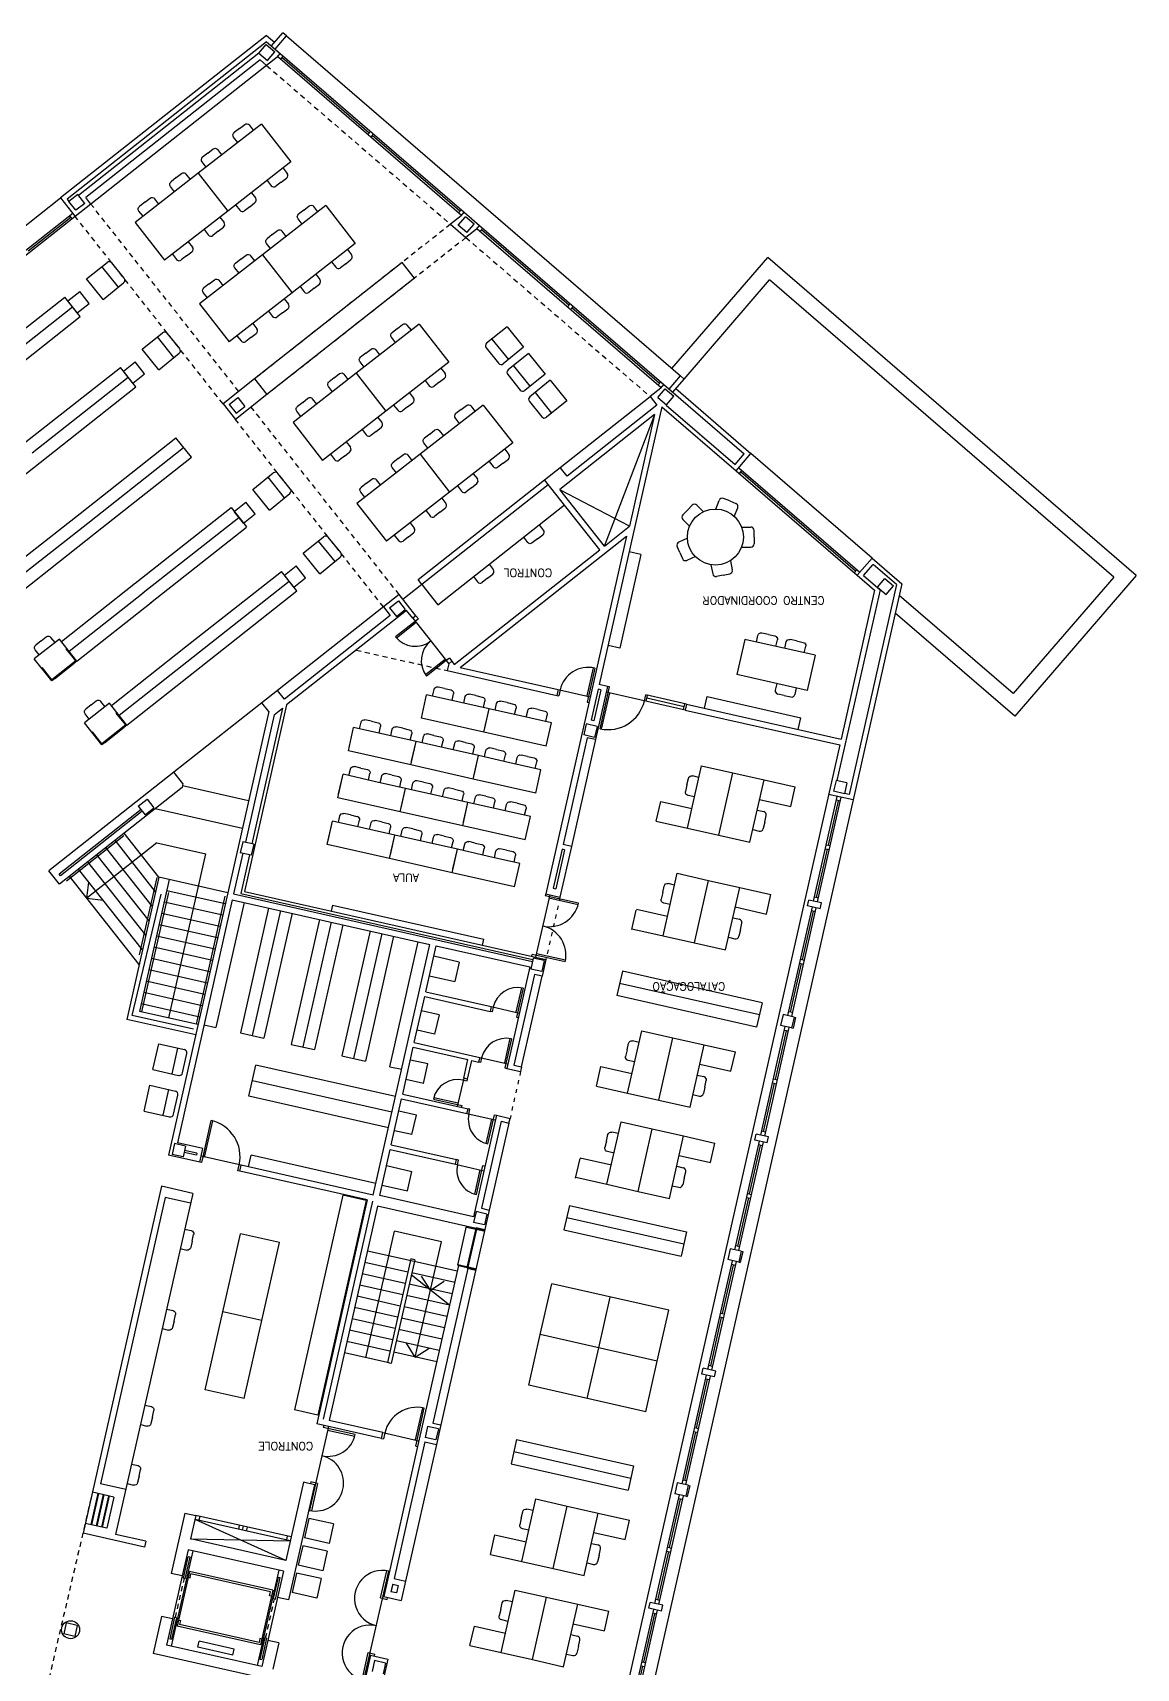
# Model space of a CAD drawing. Extents: x 60 to 232, y 77 to 220.
# Drawn here: x 111.74 to 139.32, y 98.45 to 139.33 of the extents above; entities that cross this region are included whole.
import ezdxf

# ---------------------------------------------------------------- set-up
doc = ezdxf.new("R2010")
doc.units = 0
doc.header["$MEASUREMENT"] = 0
doc.linetypes.add('PUNTOS2', pattern=[0.125, 0, -0.125])
doc.linetypes.add('RAYITAS2', pattern=[0.1875, 0.125, -0.0625])
doc.layers.get('0').update_dxf_attribs({"linetype": 'CONTINUOUS'})
for name, color, linetype in [('ALB', 7, 'CONTINUOUS'), ('ALBA', 7, 'CONTINUOUS'), ('CARP', 2, 'CONTINUOUS'), ('MOBI', 6, 'CONTINUOUS'), ('MUEBLES', 6, 'CONTINUOUS'), ('OPAC', 6, 'CONTINUOUS'), ('PILARES', 1, 'CONTINUOUS'), ('PROY', 2, 'CONTINUOUS'), ('PROY2', 2, 'RAYITAS2'), ('PUNTOS', 7, 'PUNTOS2'), ('USOS', 7, 'CONTINUOUS')]:
    doc.layers.add(name, color=color, linetype=linetype)
doc.styles.add('COT', font='ROMANS8.SHX', dxfattribs={"height": 0.2})
doc.styles.add('COTAS', font='romans8.shx', dxfattribs={"height": 0.1})

# ---------------------------------------------------------------- blocks, each defined once
blk = doc.blocks.new('SILLA')
at = {"layer": 'MUEBLES'}
for p, q in [((-0.5, 0), (-0.5, 0.167)), ((-0.25, 0.25), (-0.417, 0.25)), ((-0.25, 0.25), (-0.083, 0.25)), ((0, 0), (0, 0.167))]:
    blk.add_line(p, q, dxfattribs=at)
for centre, start, end in [((-0.417, 0.167), 90, 180), ((-0.083, 0.167), 0, 90)]:
    blk.add_arc(centre, 0.0833, start, end, dxfattribs=at)
blk = doc.blocks.new('TELE')
at = {"layer": 'MUEBLES'}
for p, q in [((0.377, 0.188), (0, 0.188)), ((0, 0.188), (0, -0.188)), ((0.377, 0.188), (0.377, -0.188)), ((0.377, -0.188), (0, -0.188))]:
    blk.add_line(p, q, dxfattribs=at)

msp = doc.modelspace()

# ---------------------------------------------------------------- linework, layer by layer
at = {"layer": 'ALB'}
msp.add_line((117.863, 122.896), (117.47, 122.586), dxfattribs=at)
at = {"layer": 'ALBA'}
for p, q in [((117.588, 139.267), (112.439, 135.204)), ((117.588, 139.108), (112.603, 135.174)), ((117.588, 139.267), (117.786, 139.096)), ((117.588, 139.108), (117.929, 138.814)), ((117.707, 139.005), (117.991, 139.335)), ((117.798, 138.927), (118.082, 139.256)), ((118.082, 139.256), (117.991, 139.335)), ((117.397, 138.824), (112.888, 135.265)), ((117.425, 138.654), (113.067, 135.215)), ((117.587, 138.515), (117.425, 138.654)), ((117.851, 138.723), (117.587, 138.515)), ((117.851, 138.723), (117.929, 138.814)), ((112.439, 135.204), (112.805, 134.741)), ((112.603, 135.174), (112.649, 135.115)), ((113.197, 135.051), (112.805, 134.741)), ((113.197, 135.051), (113.067, 135.215)), ((122.447, 134.755), (122.183, 134.547)), ((122.183, 134.547), (122.569, 134.214)), ((122.447, 134.755), (122.525, 134.846)), ((122.525, 134.846), (122.911, 134.513)), ((122.832, 134.422), (122.911, 134.513)), ((122.832, 134.422), (122.569, 134.214)), ((117.283, 130.68), (116.498, 130.061)), ((117.283, 130.68), (117.593, 130.288)), ((127.435, 130.449), (127.171, 130.241)), ((127.435, 130.449), (127.513, 130.54)), ((127.513, 130.54), (129.523, 128.806)), ((127.646, 130.425), (127.93, 130.755)), ((127.737, 130.347), (128.021, 130.676)), ((127.815, 130.438), (129.692, 128.818)), ((128.021, 130.676), (127.93, 130.755)), ((116.498, 130.061), (116.807, 129.668)), ((117.593, 130.288), (116.807, 129.668)), ((127.342, 130.025), (125.095, 128.253)), ((127.171, 130.241), (127.342, 130.025)), ((127.572, 130.027), (129.294, 128.541)), ((127.284, 129.789), (124.914, 127.918)), ((127.467, 129.986), (125.899, 123.044)), ((127.284, 129.789), (126.654, 126.999)), ((127.467, 129.986), (129.319, 128.387)), ((129.294, 128.541), (129.523, 128.806)), ((129.319, 128.387), (129.692, 128.818)), ((124.533, 128.159), (124.925, 128.469)), ((125.095, 128.253), (124.925, 128.469)), ((125.911, 126.412), (124.533, 128.159)), ((126.029, 126.505), (124.914, 127.918)), ((122.425, 123.47), (126.583, 126.751)), ((126.583, 126.751), (124.563, 117.81)), ((126.029, 126.505), (126.654, 126.999)), ((122.278, 123.545), (125.911, 126.412)), ((132.347, 125.773), (132.72, 126.204)), ((132.503, 125.77), (132.742, 126.046)), ((132.72, 126.204), (133.463, 125.562)), ((133.33, 125.539), (132.742, 126.046)), ((133.33, 125.539), (132.145, 120.291)), ((133.463, 125.562), (132.243, 120.159)), ((132.347, 125.773), (132.782, 125.398)), ((132.503, 125.77), (132.918, 125.412)), ((120.9, 125.292), (120.507, 124.982)), ((121.318, 124.762), (120.9, 125.292)), ((132.918, 125.412), (131.841, 120.641)), ((132.782, 125.398), (131.942, 121.679)), ((120.678, 124.766), (118.033, 122.68)), ((121.084, 124.896), (118.087, 122.531)), ((120.507, 124.982), (120.678, 124.766)), ((121.239, 124.7), (121.084, 124.896)), ((121.318, 124.762), (121.239, 124.7)), ((122.138, 123.562), (122.099, 123.39)), ((122.138, 123.562), (122.216, 123.624)), ((122.216, 123.624), (122.278, 123.545)), ((122.425, 123.47), (124.871, 122.918)), ((122.099, 123.39), (124.838, 122.771)), ((118.033, 122.68), (117.863, 122.896)), ((124.871, 122.918), (124.838, 122.771)), ((125.873, 122.927), (125.698, 122.152)), ((125.936, 122.913), (125.761, 122.137)), ((126.109, 122.997), (125.808, 121.665)), ((125.936, 122.913), (125.873, 122.927)), ((126.109, 122.997), (125.899, 123.044)), ((117.641, 122.37), (115.136, 111.282)), ((118.087, 122.531), (117.034, 117.87)), ((117.775, 122.285), (117.056, 119.099)), ((117.987, 122.453), (117.221, 119.061)), ((117.641, 122.37), (117.47, 122.586)), ((117.775, 122.285), (117.987, 122.453)), ((128.084, 122.551), (128.051, 122.404)), ((128.051, 122.404), (131.909, 121.533)), ((128.084, 122.551), (131.942, 121.679)), ((125.761, 122.137), (125.698, 122.152)), ((125.599, 121.713), (124.996, 119.045)), ((125.808, 121.665), (125.599, 121.713)), ((131.909, 121.533), (131.626, 120.28)), ((115.272, 120.851), (112.145, 118.384)), ((115.497, 120.567), (115.272, 120.851)), ((115.475, 120.47), (112.409, 118.05)), ((115.497, 120.567), (115.475, 120.47)), ((132.243, 120.159), (131.63, 120.297)), ((132.145, 120.291), (132.029, 120.317)), ((114.45, 119.916), (112.403, 118.3)), ((114.481, 119.877), (112.433, 118.261)), ((114.019, 119.258), (112.583, 118.125)), ((125.206, 118.998), (124.919, 117.73)), ((125.206, 118.998), (124.996, 119.045)), ((116.994, 118.826), (116.764, 117.808)), ((117.16, 118.788), (116.941, 117.82)), ((124.97, 118.928), (124.749, 117.953)), ((125.033, 118.914), (124.813, 117.938)), ((125.033, 118.914), (124.97, 118.928)), ((112.409, 118.05), (112.145, 118.384)), ((112.433, 118.261), (112.403, 118.3)), ((114.842, 118.217), (114.405, 116.284)), ((114.23, 114.774), (114.951, 117.803)), ((115.133, 117.848), (114.459, 114.863)), ((116.547, 117.754), (115.824, 114.554)), ((116.764, 117.808), (124.233, 116.121)), ((116.941, 117.82), (124.244, 116.17)), ((117.034, 117.87), (124.567, 116.169)), ((124.563, 117.81), (124.919, 117.73)), ((124.749, 117.953), (124.813, 117.938)), ((116.731, 117.662), (115.36, 111.59)), ((116.731, 117.662), (121.669, 116.547)), ((131.108, 117.511), (131.141, 117.657)), ((131.42, 117.44), (131.108, 117.511)), ((131.453, 117.587), (131.141, 117.657)), ((131.42, 117.44), (131.453, 117.587)), ((120.253, 110.28), (121.669, 116.547)), ((121.565, 115.36), (121.825, 116.511)), ((121.825, 116.511), (124.166, 115.983)), ((124.567, 116.169), (124.473, 115.754)), ((124.166, 115.983), (123.593, 113.447)), ((124.278, 115.798), (123.765, 113.531)), ((124.473, 115.754), (124.278, 115.798)), ((121.565, 115.36), (123.199, 114.991)), ((121.278, 114.092), (121.538, 115.243)), ((121.538, 115.243), (123.172, 114.874)), ((123.199, 114.991), (123.172, 114.874)), ((115.759, 114.428), (114.23, 114.774)), ((130.807, 114.724), (130.745, 114.451)), ((130.768, 114.732), (130.807, 114.724)), ((121.278, 114.092), (122.912, 113.723)), ((130.706, 114.459), (130.745, 114.451)), ((120.988, 112.805), (121.252, 113.975)), ((121.252, 113.975), (122.618, 113.667)), ((122.513, 113.204), (122.618, 113.667)), ((122.912, 113.723), (122.886, 113.606)), ((122.61, 113.182), (122.715, 113.645)), ((122.715, 113.645), (122.886, 113.606)), ((123.593, 113.447), (123.934, 113.37)), ((123.765, 113.531), (123.96, 113.487)), ((123.96, 113.487), (123.934, 113.37)), ((122.61, 113.182), (122.513, 113.204)), ((120.701, 111.537), (120.961, 112.688)), ((120.961, 112.688), (122.595, 112.319)), ((120.988, 112.805), (122.622, 112.436)), ((122.595, 112.319), (122.622, 112.436)), ((123.329, 112.276), (122.756, 109.74)), ((123.449, 112.126), (122.957, 109.951)), ((123.329, 112.276), (123.67, 112.199)), ((123.449, 112.126), (123.644, 112.082)), ((123.644, 112.082), (123.67, 112.199)), ((129.786, 111.658), (129.819, 111.804)), ((130.098, 111.588), (129.786, 111.658)), ((130.132, 111.734), (129.819, 111.804)), ((130.098, 111.588), (130.132, 111.734)), ((115.917, 111.105), (115.136, 111.282)), ((115.994, 111.447), (115.36, 111.59)), ((115.833, 111.278), (115.525, 111.348)), ((115.844, 111.327), (115.536, 111.396)), ((115.844, 111.327), (115.833, 111.278)), ((115.844, 111.327), (115.844, 111.327)), ((115.917, 111.105), (115.994, 111.447)), ((120.415, 110.269), (120.675, 111.42)), ((120.675, 111.42), (122.309, 111.051)), ((120.701, 111.537), (122.335, 111.168)), ((116.917, 110.88), (116.95, 111.026)), ((120.103, 110.16), (116.917, 110.88)), ((120.253, 110.28), (116.95, 111.026)), ((122.309, 111.051), (122.335, 111.168)), ((120.103, 110.16), (118.84, 104.565)), ((120.23, 110.131), (118.999, 104.683)), ((120.36, 110.004), (119.151, 104.648)), ((122.823, 109.448), (120.36, 110.004)), ((122.756, 109.74), (120.415, 110.269)), ((122.957, 109.951), (123.152, 109.907)), ((123.152, 109.907), (123.042, 109.419)), ((122.828, 109.468), (122.823, 109.448)), ((122.828, 109.468), (123.042, 109.419)), ((129.485, 108.871), (129.423, 108.598)), ((129.446, 108.88), (129.485, 108.871)), ((121.191, 108.689), (120.605, 106.094)), ((121.289, 108.667), (120.703, 106.072)), ((121.289, 108.667), (121.191, 108.689)), ((122.384, 108.522), (121.361, 103.995)), ((122.618, 108.449), (121.745, 104.581)), ((122.384, 108.522), (122.603, 108.473)), ((122.603, 108.473), (122.599, 108.453)), ((122.599, 108.453), (122.813, 108.405)), ((129.384, 108.607), (129.423, 108.598)), ((120.703, 106.072), (120.605, 106.094)), ((128.464, 105.806), (128.497, 105.952)), ((128.81, 105.881), (128.497, 105.952)), ((128.777, 105.735), (128.81, 105.881)), ((128.777, 105.735), (128.464, 105.806)), ((120.459, 104.199), (118.84, 104.565)), ((120.492, 104.345), (119.151, 104.648)), ((120.459, 104.199), (120.492, 104.345)), ((121.745, 104.581), (121.94, 104.537)), ((121.94, 104.537), (121.83, 104.049)), ((121.361, 103.995), (120.514, 100.245)), ((121.542, 104.114), (120.771, 100.7)), ((121.542, 104.114), (121.83, 104.049)), ((118.509, 103.102), (118.068, 101.151)), ((118.782, 103.04), (118.132, 100.162)), ((118.782, 103.04), (118.509, 103.102)), ((128.124, 103.027), (128.163, 103.018)), ((128.062, 102.754), (128.101, 102.745)), ((128.163, 103.018), (128.101, 102.745)), ((115.547, 102.333), (115.206, 100.823)), ((115.547, 102.333), (115.82, 102.272)), ((115.82, 102.272), (115.688, 101.688)), ((115.627, 101.415), (115.479, 100.762)), ((118.007, 100.878), (115.627, 101.415)), ((118.068, 101.151), (115.688, 101.688)), ((115.479, 100.762), (115.206, 100.823)), ((118.007, 100.878), (117.859, 100.224)), ((120.771, 100.7), (121.059, 100.635)), ((121.058, 100.635), (120.948, 100.147)), ((118.132, 100.162), (117.859, 100.224)), ((120.514, 100.245), (120.948, 100.147)), ((120.738, 100.554), (120.696, 100.368)), ((120.837, 100.337), (120.696, 100.368)), ((120.738, 100.554), (120.879, 100.522)), ((120.879, 100.522), (120.837, 100.337)), ((114.964, 99.75), (114.754, 98.824)), ((115.237, 99.689), (114.964, 99.75)), ((127.143, 99.953), (127.176, 100.099)), ((127.455, 99.882), (127.143, 99.953)), ((127.488, 100.029), (127.176, 100.099)), ((127.455, 99.882), (127.488, 100.029)), ((115.237, 99.689), (115.089, 99.035)), ((117.469, 98.498), (115.089, 99.035)), ((117.617, 99.151), (117.469, 98.498)), ((117.89, 99.089), (117.617, 99.151)), ((117.89, 99.089), (117.742, 98.436)), ((117.978, 98.095), (114.754, 98.824)), ((120.184, 98.782), (119.991, 97.928)), ((120.184, 98.782), (120.618, 98.684)), ((120.618, 98.684), (120.508, 98.197))]:
    msp.add_line(p, q, dxfattribs=at)
msp.add_circle((112.688, 99.419), 0.225, dxfattribs=at)
at = {"layer": 'CARP'}
for p, q in [((117.864, 138.738), (122.46, 134.77)), ((117.929, 138.814), (122.525, 134.846)), ((117.939, 138.673), (118.005, 138.748)), ((120.154, 136.827), (117.972, 138.711)), ((120.121, 136.79), (120.186, 136.865)), ((120.197, 136.724), (120.262, 136.8)), ((122.417, 134.873), (120.229, 136.762)), ((122.45, 134.911), (122.384, 134.836)), ((111.632, 133.886), (112.692, 134.722)), ((112.661, 134.761), (112.723, 134.683)), ((122.911, 134.513), (127.513, 130.54)), ((122.845, 134.438), (127.448, 130.464)), ((122.987, 134.449), (122.922, 134.373)), ((125.142, 132.521), (122.954, 134.41)), ((125.109, 132.484), (125.174, 132.559)), ((125.185, 132.418), (125.25, 132.494)), ((127.405, 130.567), (125.217, 132.456)), ((127.372, 130.53), (127.438, 130.605)), ((129.319, 128.387), (132.348, 125.772)), ((129.385, 128.462), (132.413, 125.848)), ((129.46, 128.397), (129.395, 128.321)), ((132.305, 125.875), (129.428, 128.359)), ((132.272, 125.837), (132.338, 125.913)), ((121.239, 124.7), (122.138, 123.562)), ((121.318, 124.762), (121.38, 124.684)), ((121.301, 124.622), (120.811, 124.235)), ((121.326, 124.59), (120.835, 124.203)), ((121.38, 124.684), (121.301, 124.622)), ((122.051, 123.672), (121.56, 123.285)), ((122.076, 123.64), (121.585, 123.253)), ((122.154, 123.702), (122.076, 123.64)), ((122.154, 123.702), (122.216, 123.624)), ((125.748, 123.462), (125.588, 122.756)), ((125.787, 123.454), (125.594, 122.601)), ((124.838, 122.771), (124.887, 122.76)), ((124.871, 122.918), (125.676, 122.736)), ((124.92, 122.907), (124.887, 122.76)), ((125.921, 121.937), (126.158, 122.986)), ((125.96, 121.929), (126.164, 122.831)), ((128.051, 122.404), (126.076, 122.851)), ((126.158, 122.986), (126.109, 122.997)), ((127.027, 122.636), (127.06, 122.782)), ((128.084, 122.551), (127.06, 122.782)), ((127.076, 122.625), (127.109, 122.771)), ((128.019, 122.489), (127.092, 122.698)), ((125.594, 122.601), (125.643, 122.59)), ((128.002, 122.415), (128.036, 122.562)), ((131.626, 120.28), (123.239, 83.148)), ((131.258, 117.631), (131.849, 120.248)), ((131.356, 117.609), (131.947, 120.226)), ((132.243, 120.159), (123.852, 83.009)), ((131.625, 119.027), (131.876, 120.139)), ((131.925, 120.128), (131.827, 120.15)), ((131.576, 119.038), (131.674, 119.016)), ((131.329, 117.717), (131.603, 118.929)), ((131.554, 118.94), (131.652, 118.918)), ((124.661, 117.788), (124.308, 116.227)), ((124.563, 117.81), (124.552, 117.761)), ((125.381, 117.574), (124.552, 117.761)), ((125.372, 117.535), (124.641, 117.7)), ((130.612, 114.768), (131.225, 117.484)), ((130.709, 114.746), (131.323, 117.462)), ((130.978, 116.164), (131.252, 117.376)), ((131.301, 117.365), (131.203, 117.387)), ((131.378, 117.706), (131.28, 117.728)), ((124.222, 116.298), (124.211, 116.249)), ((125.051, 116.111), (124.222, 116.298)), ((125.059, 116.15), (124.328, 116.315)), ((130.929, 116.175), (131.027, 116.153)), ((130.682, 114.854), (130.956, 116.066)), ((130.907, 116.077), (131.005, 116.055)), ((123.956, 115.461), (123.818, 114.851)), ((123.995, 115.452), (123.831, 114.726)), ((123.199, 114.991), (123.906, 114.832)), ((123.248, 114.98), (123.221, 114.863)), ((123.221, 114.863), (123.172, 114.874)), ((123.831, 114.726), (123.88, 114.715)), ((129.936, 111.778), (130.55, 114.495)), ((130.034, 111.756), (130.648, 114.473)), ((130.731, 114.843), (130.634, 114.865)), ((123.669, 114.193), (123.531, 113.584)), ((123.708, 114.184), (123.544, 113.458)), ((130.303, 113.174), (130.577, 114.386)), ((130.626, 114.375), (130.528, 114.397)), ((122.912, 113.723), (123.619, 113.564)), ((122.961, 113.712), (122.934, 113.595)), ((122.934, 113.595), (122.885, 113.606)), ((123.544, 113.458), (123.593, 113.447)), ((122.513, 113.204), (122.353, 112.496)), ((122.502, 113.155), (122.599, 113.133)), ((122.599, 113.133), (122.61, 113.182)), ((130.007, 111.865), (130.281, 113.077)), ((130.232, 113.088), (130.33, 113.065)), ((130.254, 113.185), (130.352, 113.163)), ((121.755, 112.683), (122.462, 112.523)), ((121.763, 112.722), (122.373, 112.584)), ((122.462, 112.523), (122.451, 112.474)), ((122.67, 112.425), (122.621, 112.436)), ((122.643, 112.308), (122.67, 112.425)), ((115.999, 111.241), (116.202, 112.143)), ((116.038, 111.232), (116.241, 112.134)), ((122.595, 112.319), (123.302, 112.159)), ((123.076, 111.569), (123.214, 112.179)), ((123.115, 111.56), (123.279, 112.287)), ((123.279, 112.287), (123.328, 112.276)), ((129.29, 108.915), (129.903, 111.632)), ((129.387, 108.893), (130.001, 111.61)), ((130.056, 111.854), (129.958, 111.876)), ((116.95, 111.026), (115.95, 111.252)), ((115.965, 111.094), (115.999, 111.241)), ((129.656, 110.311), (129.93, 111.523)), ((129.979, 111.512), (129.881, 111.534)), ((115.965, 111.094), (115.917, 111.105)), ((116.868, 110.891), (116.901, 111.037)), ((116.917, 110.88), (116.868, 110.891)), ((122.309, 111.051), (123.016, 110.891)), ((122.384, 111.157), (122.335, 111.168)), ((122.358, 111.04), (122.384, 111.157)), ((122.79, 110.301), (122.928, 110.911)), ((122.829, 110.292), (122.994, 111.019)), ((122.994, 111.019), (123.042, 111.008)), ((129.361, 109.002), (129.634, 110.214)), ((129.586, 110.225), (129.683, 110.203)), ((129.608, 110.322), (129.705, 110.3)), ((122.364, 108.527), (122.584, 109.502)), ((122.58, 109.483), (123.014, 109.385)), ((122.603, 108.473), (122.823, 109.448)), ((122.618, 108.449), (122.847, 109.463)), ((122.843, 109.444), (123.038, 109.4)), ((129.409, 108.991), (129.312, 109.013)), ((122.364, 108.527), (122.384, 108.522)), ((122.368, 108.546), (122.803, 108.448)), ((122.623, 108.468), (122.818, 108.424)), ((128.615, 105.925), (129.228, 108.642)), ((128.712, 105.903), (129.326, 108.62)), ((128.981, 107.321), (129.255, 108.533)), ((129.304, 108.522), (129.206, 108.544)), ((128.685, 106.012), (128.959, 107.224)), ((128.91, 107.235), (129.008, 107.213)), ((128.932, 107.332), (129.03, 107.31)), ((128.734, 106.001), (128.637, 106.023)), ((127.968, 103.063), (128.581, 105.779)), ((128.065, 103.041), (128.679, 105.757)), ((128.334, 104.459), (128.608, 105.671)), ((128.657, 105.66), (128.559, 105.682)), ((121.307, 104.161), (121.488, 104.966)), ((121.313, 104.006), (121.527, 104.957)), ((119.132, 104.499), (118.659, 102.402)), ((119.015, 104.525), (119.004, 104.476)), ((119.804, 104.296), (119.004, 104.476)), ((119.791, 104.247), (119.11, 104.401)), ((120.492, 104.345), (121.394, 104.142)), ((120.541, 104.334), (120.508, 104.188)), ((128.039, 103.149), (128.312, 104.361)), ((128.264, 104.372), (128.361, 104.35)), ((128.286, 104.47), (128.383, 104.448)), ((120.459, 104.199), (120.508, 104.188)), ((121.313, 104.006), (121.361, 103.995)), ((118.696, 103.111), (118.685, 103.062)), ((118.862, 103.073), (118.696, 103.111)), ((118.862, 103.073), (118.707, 102.391)), ((118.802, 103.036), (118.782, 103.04)), ((128.087, 103.138), (127.99, 103.16)), ((127.293, 100.073), (127.906, 102.789)), ((127.39, 100.051), (128.004, 102.767)), ((127.659, 101.469), (127.933, 102.681)), ((127.982, 102.67), (127.884, 102.692)), ((118.201, 101.736), (115.82, 102.272)), ((115.918, 102.249), (115.896, 102.154)), ((118.179, 101.639), (115.799, 102.176)), ((116.891, 101.929), (116.913, 102.026)), ((116.989, 101.907), (117.01, 102.004)), ((117.086, 101.885), (117.108, 101.982)), ((118.103, 101.758), (118.081, 101.661)), ((127.61, 101.48), (127.708, 101.458)), ((115.677, 101.229), (115.628, 101.24)), ((127.363, 100.159), (127.637, 101.371)), ((127.588, 101.382), (127.686, 101.36)), ((115.556, 100.693), (115.507, 100.704)), ((115.625, 100.729), (115.674, 100.718)), ((117.746, 100.403), (115.659, 100.875)), ((117.686, 100.366), (115.696, 100.815)), ((117.882, 100.732), (117.93, 100.721)), ((120.021, 98.153), (120.638, 100.884)), ((120.435, 100.212), (120.589, 100.893)), ((117.713, 100.257), (117.664, 100.268)), ((117.76, 100.195), (117.809, 100.184)), ((120.435, 100.212), (120.601, 100.175)), ((120.495, 100.25), (120.514, 100.245)), ((120.601, 100.175), (120.612, 100.223)), ((127.412, 100.148), (127.315, 100.17)), ((126.646, 97.21), (127.26, 99.927)), ((126.744, 97.188), (127.357, 99.905)), ((127.013, 98.606), (127.286, 99.818)), ((127.335, 99.807), (127.238, 99.829)), ((115.336, 99.718), (115.287, 99.729)), ((117.437, 99.038), (115.35, 99.509)), ((115.383, 99.656), (115.432, 99.645)), ((117.4, 99.098), (115.41, 99.547)), ((115.166, 99.192), (115.214, 99.181)), ((115.867, 98.982), (115.9, 99.129)), ((117.471, 99.184), (117.422, 99.195)), ((117.54, 99.22), (117.589, 99.209)), ((116.745, 98.784), (116.778, 98.931)), ((117.419, 98.683), (117.468, 98.672)), ((119.973, 98.165), (120.127, 98.846)), ((120.127, 98.846), (120.292, 98.809)), ((120.164, 98.787), (120.184, 98.782)), ((120.281, 98.76), (120.292, 98.809)), ((126.964, 98.617), (127.061, 98.595)), ((126.717, 97.296), (126.991, 98.508)), ((126.942, 98.519), (127.039, 98.497))]:
    msp.add_line(p, q, dxfattribs=at)
at = {"layer": 'CARP', "color": 4}
msp.add_line((115.486, 120.518), (117.138, 120.145), dxfattribs=at)
at = {"layer": 'CARP'}
for centre, radius, start, end in [((125.628, 122.747), 0.725, 77.2726, 167.2726), ((126.125, 122.84), 0.925, 257.2726, 347.2726), ((124.65, 117.739), 0.75, 257.2726, 347.2726), ((124.319, 116.276), 0.75, 347.2726, 77.2726), ((123.857, 114.843), 0.625, 77.2726, 167.2726), ((123.57, 113.575), 0.625, 77.2726, 167.2726), ((122.364, 112.545), 0.625, 77.2726, 167.2726), ((115.999, 111.241), 0.925, 347.2726, 77.2726), ((123.253, 112.17), 0.625, 167.2726, 257.2726), ((122.967, 110.902), 0.625, 167.2726, 257.2726), ((121.346, 104.153), 0.825, 77.2726, 167.2726), ((119.121, 104.45), 0.7, 257.2725, 347.2724), ((118.813, 103.084), 0.7, 257.2725, 77.2725), ((120.484, 100.201), 0.7, 77.2726, 257.2726), ((120.175, 98.835), 0.7, 77.2726, 257.2726)]:
    msp.add_arc(centre, radius, start, end, dxfattribs=at)
at = {"layer": 'MOBI'}
for p, q in [((124.925, 128.469), (127.171, 130.241)), ((120.507, 124.982), (117.863, 122.896)), ((117.024, 117.596), (116.319, 114.474)), ((120.671, 113.491), (121.376, 116.613)), ((122.4, 116.106), (121.766, 116.25)), ((122.4, 116.106), (122.289, 115.619)), ((121.655, 115.762), (122.289, 115.619)), ((121.897, 114.79), (121.458, 114.889)), ((116.026, 114.541), (116.319, 114.474)), ((121.897, 114.79), (121.787, 114.302)), ((121.787, 114.302), (121.348, 114.401)), ((121.619, 113.558), (121.18, 113.657)), ((117.143, 112.75), (117.319, 113.531)), ((120.809, 112.743), (117.319, 113.531)), ((120.671, 113.491), (120.964, 113.425)), ((121.509, 113.07), (121.619, 113.558)), ((120.721, 112.352), (117.231, 113.141)), ((121.509, 113.07), (121.07, 113.169)), ((120.633, 111.962), (117.143, 112.75)), ((121.33, 112.28), (120.891, 112.379)), ((121.22, 111.792), (121.33, 112.28)), ((121.22, 111.792), (120.781, 111.891)), ((117.132, 110.985), (117.198, 111.277)), ((120.319, 110.572), (117.198, 111.277)), ((120.584, 111.018), (121.218, 110.875)), ((121.108, 110.387), (121.218, 110.875)), ((120.474, 110.531), (121.108, 110.387))]:
    msp.add_line(p, q, dxfattribs=at)
at = {"layer": 'MUEBLES'}
for p, q in [((117.587, 138.515), (113.197, 135.051)), ((117.458, 137.051), (115.88, 135.822)), ((117.458, 137.051), (118.195, 136.104)), ((115.88, 135.822), (114.302, 134.593)), ((115.88, 135.822), (116.617, 134.875)), ((115.88, 135.822), (116.617, 134.875)), ((118.195, 136.104), (116.617, 134.875)), ((119.067, 135.012), (117.489, 133.783)), ((119.067, 135.012), (119.804, 134.066)), ((114.302, 134.593), (115.039, 133.646)), ((116.617, 134.875), (115.039, 133.646)), ((117.489, 133.783), (115.911, 132.554)), ((117.489, 133.783), (118.227, 132.837)), ((117.489, 133.783), (118.227, 132.837)), ((119.804, 134.066), (118.227, 132.837)), ((113.089, 133.18), (113.6, 133.593)), ((113.885, 132.974), (113.471, 133.488)), ((114.027, 133.196), (113.717, 133.58)), ((113.504, 132.666), (113.089, 133.18)), ((113.504, 132.666), (114.015, 133.079)), ((110.152, 130.838), (112.546, 132.728)), ((110.345, 130.594), (112.739, 132.483)), ((112.932, 132.239), (112.546, 132.728)), ((115.911, 132.554), (116.649, 131.608)), ((118.227, 132.837), (116.649, 131.608)), ((110.538, 130.349), (112.932, 132.239)), ((121.404, 132.05), (119.826, 130.821)), ((121.404, 132.05), (122.142, 131.103)), ((114.477, 131.421), (114.988, 131.834)), ((115.273, 131.216), (114.858, 131.729)), ((115.415, 131.438), (115.105, 131.822)), ((123.595, 131.986), (123.084, 131.574)), ((123.214, 131.678), (123.629, 131.165)), ((123.595, 131.986), (124.01, 131.473)), ((114.892, 130.908), (114.477, 131.421)), ((114.892, 130.908), (115.403, 131.321)), ((123.072, 131.457), (123.382, 131.073)), ((124.01, 131.473), (123.499, 131.06)), ((124.136, 131.318), (123.625, 130.905)), ((124.136, 131.318), (124.551, 130.804)), ((111.539, 129.08), (113.934, 130.969)), ((114.32, 130.48), (113.934, 130.969)), ((119.826, 130.821), (118.248, 129.592)), ((119.826, 130.821), (120.564, 129.874)), ((122.142, 131.103), (120.564, 129.874)), ((123.755, 131.01), (124.169, 130.496)), ((111.732, 128.835), (114.127, 130.725)), ((111.925, 128.591), (114.32, 130.48)), ((123.613, 130.788), (123.923, 130.404)), ((124.551, 130.804), (124.04, 130.391)), ((124.676, 130.649), (124.165, 130.236)), ((124.676, 130.649), (125.091, 130.135)), ((123, 130.027), (121.422, 128.798)), ((123, 130.027), (123.737, 129.081)), ((124.153, 130.119), (124.463, 129.735)), ((124.295, 130.341), (124.71, 129.827)), ((125.091, 130.135), (124.58, 129.723)), ((124.925, 128.469), (127.171, 130.241)), ((120.564, 129.874), (118.986, 128.645)), ((112.927, 127.321), (115.321, 129.211)), ((115.707, 128.722), (115.321, 129.211)), ((118.248, 129.592), (118.986, 128.645)), ((113.12, 127.077), (115.514, 128.966)), ((121.422, 128.798), (119.844, 127.569)), ((121.422, 128.798), (122.159, 127.852)), ((121.422, 128.798), (122.159, 127.852)), ((123.737, 129.081), (122.159, 127.852)), ((110.071, 127.128), (111.925, 128.591)), ((113.313, 126.832), (115.707, 128.722)), ((117.242, 127.917), (117.753, 128.33)), ((118.038, 127.712), (117.623, 128.225)), ((118.18, 127.934), (117.87, 128.318)), ((117.657, 127.404), (117.242, 127.917)), ((117.657, 127.404), (118.168, 127.817)), ((119.844, 127.569), (120.582, 126.623)), ((122.159, 127.852), (120.582, 126.623)), ((128.81, 127.428), (128.896, 127.645)), ((129.159, 127.631), (129.004, 127.692)), ((129.159, 127.631), (129.314, 127.57)), ((111.073, 125.858), (112.927, 127.321)), ((114.304, 125.576), (116.699, 127.465)), ((114.497, 125.331), (116.892, 127.221)), ((117.093, 126.982), (116.707, 127.471)), ((121.866, 125.036), (125.028, 127.531)), ((128.105, 127.404), (127.989, 127.284)), ((128.159, 127.004), (127.991, 127.166)), ((128.105, 127.404), (128.221, 127.523)), ((128.507, 127.363), (128.339, 127.525)), ((129.275, 127.244), (129.361, 127.462)), ((111.266, 125.614), (113.12, 127.077)), ((111.459, 125.369), (113.313, 126.832)), ((114.69, 125.087), (117.085, 126.976)), ((118.501, 126.322), (119.011, 126.735)), ((129.456, 126.978), (129.69, 126.978)), ((129.773, 126.728), (129.773, 126.895)), ((118.916, 125.809), (118.501, 126.322)), ((119.297, 126.117), (118.882, 126.63)), ((119.439, 126.339), (119.129, 126.723)), ((126.941, 126.295), (126.648, 126.361)), ((127.911, 126.342), (127.845, 126.495)), ((128.103, 126.698), (127.888, 126.605)), ((127.911, 126.342), (127.978, 126.189)), ((129.456, 126.478), (129.69, 126.478)), ((129.773, 126.728), (129.773, 126.562)), ((118.916, 125.809), (119.426, 126.222)), ((126.941, 126.295), (126.412, 123.954)), ((128.302, 126.239), (128.087, 126.146)), ((128.688, 126.037), (128.735, 125.809)), ((129.178, 126.138), (129.225, 125.909)), ((112.459, 124.119), (114.313, 125.582)), ((115.563, 123.981), (117.957, 125.87)), ((115.756, 123.736), (118.15, 125.626)), ((118.343, 125.381), (117.957, 125.87)), ((121.464, 125.546), (121.866, 125.036)), ((128.997, 125.777), (128.834, 125.744)), ((128.997, 125.777), (129.16, 125.811)), ((112.652, 123.874), (114.506, 125.337)), ((115.949, 123.492), (118.343, 125.381)), ((112.845, 123.629), (114.699, 125.093)), ((120.507, 124.982), (117.863, 122.896)), ((113.709, 122.518), (115.563, 123.981)), ((126.412, 123.954), (126.12, 124.02)), ((129.536, 124.171), (129.338, 123.293)), ((131.292, 123.774), (129.536, 124.171)), ((112.286, 123.189), (112.775, 123.575)), ((113.902, 122.273), (115.756, 123.736)), ((114.095, 122.029), (115.949, 123.492)), ((131.292, 123.774), (131.094, 122.896)), ((131.094, 122.896), (129.338, 123.293)), ((121.455, 122.203), (121.587, 122.788)), ((122.367, 122.612), (121.587, 122.788)), ((128.532, 122.45), (128.599, 122.742)), ((128.599, 122.742), (130.94, 122.213)), ((123.148, 122.436), (122.367, 122.612)), ((123.015, 121.85), (123.148, 122.436)), ((123.037, 121.948), (123.148, 122.436)), ((123.037, 121.948), (123.148, 122.436)), ((123.928, 122.259), (123.148, 122.436)), ((124.708, 122.083), (123.928, 122.259)), ((113.536, 121.588), (114.025, 121.974)), ((119.63, 121.385), (119.762, 121.97)), ((120.542, 121.794), (119.762, 121.97)), ((123.015, 121.85), (121.455, 122.203)), ((124.576, 121.498), (123.015, 121.85)), ((124.576, 121.498), (124.708, 122.083)), ((130.874, 121.921), (130.94, 122.213)), ((121.323, 121.618), (120.542, 121.794)), ((121.19, 121.032), (121.323, 121.618)), ((121.212, 121.13), (121.323, 121.618)), ((122.103, 121.441), (121.323, 121.618)), ((122.883, 121.265), (122.103, 121.441)), ((125.808, 121.665), (125.206, 118.998)), ((121.19, 121.032), (119.63, 121.385)), ((122.751, 120.68), (121.19, 121.032)), ((122.751, 120.68), (122.883, 121.265)), ((122.773, 120.777), (122.883, 121.265)), ((122.773, 120.777), (122.883, 121.265)), ((123.664, 121.089), (122.883, 121.265)), ((124.444, 120.913), (123.664, 121.089)), ((128.105, 119.453), (128.457, 121.014)), ((128.457, 121.014), (129.238, 120.837)), ((119.365, 120.214), (119.497, 120.8)), ((119.387, 120.312), (119.497, 120.8)), ((120.278, 120.623), (119.497, 120.8)), ((121.058, 120.447), (120.278, 120.623)), ((124.312, 120.327), (122.751, 120.68)), ((124.312, 120.327), (124.444, 120.913)), ((128.885, 119.277), (129.238, 120.837)), ((129.238, 120.837), (130.018, 120.661)), ((129.666, 119.1), (130.018, 120.661)), ((130.018, 120.661), (130.798, 120.485)), ((120.926, 119.862), (119.365, 120.214)), ((120.926, 119.862), (121.058, 120.447)), ((120.948, 119.959), (121.058, 120.447)), ((121.839, 120.271), (121.058, 120.447)), ((122.619, 120.095), (121.839, 120.271)), ((130.688, 119.997), (130.798, 120.485)), ((122.487, 119.509), (120.926, 119.862)), ((122.487, 119.509), (122.619, 120.095)), ((122.509, 119.607), (122.619, 120.095)), ((122.509, 119.607), (122.619, 120.095)), ((123.399, 119.918), (122.619, 120.095)), ((124.18, 119.742), (123.399, 119.918)), ((127.325, 119.629), (127.435, 120.117)), ((127.435, 120.117), (128.215, 119.941)), ((129.908, 120.173), (130.688, 119.997)), ((119.101, 119.044), (119.233, 119.629)), ((119.123, 119.141), (119.233, 119.629)), ((120.013, 119.453), (119.233, 119.629)), ((120.794, 119.277), (120.013, 119.453)), ((124.047, 119.157), (122.487, 119.509)), ((124.047, 119.157), (124.18, 119.742)), ((127.325, 119.629), (128.105, 119.453)), ((128.105, 119.453), (128.885, 119.277)), ((120.662, 118.691), (119.101, 119.044)), ((120.662, 118.691), (120.794, 119.277)), ((120.684, 118.789), (120.794, 119.277)), ((121.574, 119.1), (120.794, 119.277)), ((122.354, 118.924), (121.574, 119.1)), ((128.885, 119.277), (129.666, 119.1)), ((122.222, 118.339), (120.662, 118.691)), ((122.222, 118.339), (122.354, 118.924)), ((122.244, 118.436), (122.354, 118.924)), ((122.244, 118.436), (122.354, 118.924)), ((123.135, 118.748), (122.354, 118.924)), ((123.915, 118.571), (123.135, 118.748)), ((123.783, 117.986), (123.915, 118.571)), ((123.783, 117.986), (122.222, 118.339)), ((127.497, 116.763), (127.85, 118.324)), ((127.85, 118.324), (128.63, 118.147)), ((128.278, 116.587), (128.63, 118.147)), ((128.63, 118.147), (129.411, 117.971)), ((129.058, 116.41), (129.411, 117.971)), ((129.411, 117.971), (130.191, 117.795)), ((130.081, 117.307), (130.191, 117.795)), ((117.639, 117.457), (116.934, 114.335)), ((117.932, 117.391), (117.227, 114.269)), ((119.233, 117.527), (119.2, 117.381)), ((119.233, 117.527), (123.012, 116.674)), ((126.713, 116.92), (126.823, 117.407)), ((126.827, 117.427), (127.608, 117.251)), ((129.3, 117.483), (130.081, 117.307)), ((118.224, 117.325), (117.519, 114.203)), ((118.907, 117.17), (118.202, 114.049)), ((119.2, 117.104), (118.495, 113.983)), ((119.493, 117.038), (118.788, 113.917)), ((126.717, 116.939), (127.497, 116.763)), ((120.175, 116.884), (119.47, 113.763)), ((120.468, 116.818), (119.763, 113.697)), ((120.761, 116.752), (120.056, 113.63)), ((122.979, 116.528), (123.012, 116.674)), ((127.497, 116.763), (128.278, 116.587)), ((128.278, 116.587), (129.058, 116.41)), ((123.96, 113.487), (124.473, 115.754)), ((126.479, 115.877), (126.341, 115.269)), ((129.971, 115.088), (126.479, 115.877)), ((129.902, 114.784), (126.41, 115.573)), ((129.833, 114.481), (126.341, 115.269)), ((129.971, 115.088), (129.833, 114.481)), ((114.747, 113.419), (114.892, 114.063)), ((114.892, 114.063), (115.533, 113.918)), ((116.934, 114.335), (117.227, 114.269)), ((117.227, 114.269), (117.519, 114.203)), ((126.608, 112.831), (126.961, 114.391)), ((126.961, 114.391), (127.741, 114.215)), ((127.388, 112.654), (127.741, 114.215)), ((127.741, 114.215), (128.521, 114.039)), ((115.225, 113.311), (115.37, 113.955)), ((115.487, 113.337), (115.596, 113.818)), ((118.202, 114.049), (118.788, 113.917)), ((119.47, 113.763), (120.056, 113.63)), ((128.169, 112.478), (128.521, 114.039)), ((128.521, 114.039), (129.302, 113.863)), ((129.191, 113.375), (129.302, 113.863)), ((114.747, 113.419), (115.387, 113.274)), ((125.828, 113.007), (125.938, 113.495)), ((125.938, 113.495), (126.718, 113.318)), ((128.411, 113.551), (129.191, 113.375)), ((114.524, 112.383), (114.669, 113.026)), ((114.669, 113.026), (115.31, 112.882)), ((115.002, 112.275), (115.147, 112.919)), ((125.828, 113.007), (126.608, 112.831)), ((126.608, 112.831), (127.388, 112.654)), ((115.264, 112.301), (115.373, 112.782)), ((127.388, 112.654), (128.169, 112.478)), ((114.524, 112.383), (115.164, 112.238)), ((123.644, 112.082), (123.152, 109.907)), ((126.093, 110.551), (126.446, 112.112)), ((126.446, 112.112), (127.226, 111.936)), ((126.874, 110.375), (127.226, 111.936)), ((127.226, 111.936), (128.006, 111.759)), ((127.654, 110.199), (128.006, 111.759)), ((128.006, 111.759), (128.787, 111.583)), ((125.308, 110.708), (125.419, 111.196)), ((125.423, 111.215), (126.203, 111.039)), ((127.896, 111.272), (128.677, 111.095)), ((128.677, 111.095), (128.787, 111.583)), ((125.313, 110.727), (126.093, 110.551)), ((126.093, 110.551), (126.874, 110.375)), ((119.494, 110.277), (118.282, 104.912)), ((120.079, 110.145), (118.868, 104.78)), ((120.079, 110.145), (119.494, 110.277)), ((125.156, 110.025), (125.018, 109.417)), ((125.156, 110.025), (128.082, 109.364)), ((126.874, 110.375), (127.654, 110.199)), ((125.087, 109.721), (128.013, 109.06)), ((116.493, 107.367), (116.934, 109.317)), ((117.909, 109.097), (116.934, 109.317)), ((123.042, 109.419), (121.94, 104.537)), ((125.018, 109.417), (127.945, 108.756)), ((128.082, 109.364), (127.945, 108.756)), ((117.469, 107.146), (117.909, 109.097)), ((124.425, 106.795), (124.711, 108.063)), ((127.638, 107.402), (124.711, 108.063)), ((125.888, 106.464), (126.174, 107.732)), ((116.053, 105.416), (116.493, 107.367)), ((117.469, 107.146), (116.493, 107.367)), ((117.469, 107.146), (116.493, 107.367)), ((117.028, 105.195), (117.469, 107.146)), ((127.351, 106.134), (127.638, 107.402)), ((124.138, 105.527), (124.425, 106.795)), ((127.351, 106.134), (124.425, 106.795)), ((127.351, 106.134), (124.425, 106.795)), ((125.602, 105.196), (125.888, 106.464)), ((127.065, 104.866), (127.351, 106.134)), ((127.065, 104.866), (124.138, 105.527)), ((117.028, 105.195), (116.053, 105.416)), ((118.868, 104.78), (118.282, 104.912)), ((121.83, 104.049), (121.059, 100.635)), ((123.833, 104.172), (123.695, 103.565)), ((123.764, 103.869), (126.69, 103.208)), ((123.833, 104.172), (126.759, 103.511)), ((123.695, 103.565), (126.622, 102.904)), ((126.759, 103.511), (126.622, 102.904)), ((123.964, 101.126), (124.317, 102.686)), ((124.317, 102.686), (125.097, 102.51)), ((124.745, 100.949), (125.097, 102.51)), ((125.097, 102.51), (125.877, 102.334)), ((125.525, 100.773), (125.877, 102.334)), ((125.877, 102.334), (126.658, 102.157)), ((118.644, 102.2), (118.534, 101.712)), ((119.258, 102.061), (118.644, 102.2)), ((119.258, 102.061), (119.148, 101.574)), ((125.767, 101.846), (126.548, 101.67)), ((126.548, 101.67), (126.658, 102.157)), ((118.49, 101.517), (118.379, 101.03)), ((119.104, 101.379), (118.49, 101.517)), ((119.148, 101.574), (118.534, 101.712)), ((123.184, 101.302), (123.294, 101.789)), ((123.294, 101.789), (124.074, 101.613)), ((118.994, 100.891), (118.379, 101.03)), ((119.104, 101.379), (118.994, 100.891)), ((123.184, 101.302), (123.964, 101.126)), ((123.964, 101.126), (124.745, 100.949)), ((118.335, 100.835), (118.225, 100.347)), ((118.95, 100.696), (118.335, 100.835)), ((118.95, 100.696), (118.84, 100.208)), ((124.745, 100.949), (125.525, 100.773)), ((118.84, 100.208), (118.225, 100.347)), ((123.449, 98.846), (123.802, 100.407)), ((123.802, 100.407), (124.582, 100.23)), ((124.23, 98.67), (124.582, 100.23)), ((124.582, 100.23), (125.363, 100.054)), ((125.01, 98.493), (125.363, 100.054)), ((125.363, 100.054), (126.143, 99.878)), ((126.033, 99.39), (126.143, 99.878)), ((122.669, 99.022), (122.779, 99.51)), ((122.779, 99.51), (123.56, 99.334)), ((125.252, 99.566), (126.033, 99.39)), ((122.669, 99.022), (123.449, 98.846)), ((123.449, 98.846), (124.23, 98.67)), ((124.23, 98.67), (125.01, 98.493)), ((124.23, 98.67), (125.01, 98.493))]:
    msp.add_line(p, q, dxfattribs=at)
at = {"layer": 'MUEBLES', "color": 5}
for p, q in [((120.972, 133.592), (117.283, 130.68)), ((121.282, 133.199), (120.972, 133.592)), ((121.282, 133.199), (117.593, 130.288))]:
    msp.add_line(p, q, dxfattribs=at)
at = {"layer": 'MUEBLES'}
msp.add_circle((128.802, 126.728), 0.7, dxfattribs=at)
for centre, start, end in [((113.653, 133.528), 38.9411, 128.9411), ((113.963, 133.144), 308.9411, 38.9411), ((115.04, 131.769), 38.9411, 128.9411), ((115.35, 131.386), 308.9411, 38.9411), ((123.137, 131.509), 128.9411, 218.9411), ((123.447, 131.125), 218.9411, 308.9411), ((123.677, 130.84), 128.9411, 218.9411), ((123.987, 130.456), 218.9411, 308.9411), ((124.218, 130.171), 128.9411, 218.9411), ((124.528, 129.787), 218.9411, 308.9411), ((117.805, 128.265), 38.9411, 128.9411), ((118.115, 127.882), 308.9411, 38.9411), ((128.281, 127.465), 45.9017, 135.9017), ((128.973, 127.615), 68.4487, 158.4487), ((129.283, 127.492), 338.4487, 68.4487), ((128.049, 127.226), 135.9017, 225.9017), ((119.064, 126.67), 38.9411, 128.9411), ((129.69, 126.895), 360, 90), ((119.374, 126.287), 308.9411, 38.9411), ((127.922, 126.528), 113.4302, 203.4302), ((129.69, 126.562), 270, 360), ((128.054, 126.222), 203.4302, 293.4302), ((128.817, 125.825), 191.5779, 281.5779), ((129.144, 125.892), 281.5779, 11.5779), ((115.514, 113.837), 347.2729, 77.2729), ((115.406, 113.356), 257.2729, 347.2729), ((115.291, 112.801), 347.2729, 77.2729), ((115.183, 112.319), 257.2729, 347.2729)]:
    msp.add_arc(centre, 0.0833, start, end, dxfattribs=at)
at = {"layer": 'OPAC'}
for p, q in [((112.411, 124.179), (111.783, 123.683)), ((112.845, 123.629), (112.411, 124.179)), ((112.597, 123.943), (112.581, 123.931)), ((112.817, 123.633), (112.581, 123.931)), ((112.217, 123.134), (111.783, 123.683)), ((111.985, 123.46), (111.969, 123.448)), ((112.22, 123.162), (111.985, 123.46)), ((112.845, 123.629), (112.217, 123.134)), ((112.817, 123.633), (112.22, 123.162)), ((113.661, 122.578), (113.033, 122.083)), ((114.095, 122.029), (113.661, 122.578)), ((113.847, 122.343), (113.831, 122.33)), ((114.067, 122.032), (113.831, 122.33)), ((113.467, 121.533), (113.033, 122.083)), ((113.235, 121.859), (113.219, 121.847)), ((113.47, 121.561), (113.235, 121.859)), ((114.095, 122.029), (113.467, 121.533)), ((114.067, 122.032), (113.47, 121.561))]:
    msp.add_line(p, q, dxfattribs=at)
at = {"layer": 'PILARES'}
for p, q in [((117.397, 138.824), (117.58, 139.036)), ((117.58, 139.036), (117.791, 138.853)), ((117.397, 138.824), (117.609, 138.641)), ((117.609, 138.641), (117.791, 138.853)), ((112.869, 135.289), (112.649, 135.115)), ((112.823, 134.895), (112.649, 135.115)), ((113.043, 135.069), (112.823, 134.895)), ((113.043, 135.069), (112.869, 135.289)), ((122.378, 134.524), (122.561, 134.736)), ((122.59, 134.341), (122.378, 134.524)), ((122.773, 134.553), (122.561, 134.736)), ((122.59, 134.341), (122.773, 134.553)), ((127.366, 130.218), (127.549, 130.43)), ((127.549, 130.43), (127.761, 130.247)), ((116.651, 130.041), (116.871, 130.215)), ((116.651, 130.041), (116.824, 129.822)), ((116.871, 130.215), (117.044, 129.995)), ((127.366, 130.218), (127.578, 130.035)), ((127.578, 130.035), (127.761, 130.247)), ((116.824, 129.822), (117.044, 129.995)), ((132.857, 125.478), (133.04, 125.69)), ((133.04, 125.69), (133.252, 125.507)), ((133.069, 125.295), (133.252, 125.507)), ((120.66, 124.963), (120.88, 125.137)), ((120.88, 125.137), (121.054, 124.917)), ((132.857, 125.478), (133.069, 125.295)), ((120.66, 124.963), (120.834, 124.743)), ((120.834, 124.743), (121.054, 124.917)), ((125.574, 122.057), (125.512, 121.784)), ((125.847, 121.995), (125.574, 122.057)), ((125.847, 121.995), (125.785, 121.722)), ((125.785, 121.722), (125.512, 121.784)), ((131.817, 120.647), (131.755, 120.374)), ((132.09, 120.585), (131.817, 120.647)), ((132.028, 120.312), (131.755, 120.374)), ((132.09, 120.585), (132.028, 120.312)), ((114.379, 120.006), (114.599, 120.18)), ((114.379, 120.006), (114.552, 119.787)), ((114.552, 119.787), (114.772, 119.96)), ((114.599, 120.18), (114.772, 119.96)), ((116.992, 119.113), (116.931, 118.84)), ((117.265, 119.051), (116.992, 119.113)), ((117.265, 119.051), (117.204, 118.778)), ((117.204, 118.778), (116.931, 118.84)), ((124.252, 116.204), (124.19, 115.931)), ((124.525, 116.142), (124.252, 116.204)), ((124.525, 116.142), (124.463, 115.869)), ((124.463, 115.869), (124.19, 115.931)), ((130.495, 114.794), (130.433, 114.521)), ((130.706, 114.459), (130.433, 114.521)), ((130.768, 114.732), (130.495, 114.794)), ((130.768, 114.732), (130.706, 114.459)), ((115.288, 111.569), (115.227, 111.296)), ((115.5, 111.234), (115.227, 111.296)), ((115.561, 111.508), (115.288, 111.569)), ((115.561, 111.508), (115.5, 111.234)), ((122.821, 109.869), (122.759, 109.596)), ((123.032, 109.534), (122.759, 109.596)), ((123.094, 109.807), (122.821, 109.869)), ((123.094, 109.807), (123.032, 109.534)), ((129.173, 108.942), (129.111, 108.668)), ((129.446, 108.88), (129.173, 108.942)), ((129.446, 108.88), (129.384, 108.607)), ((129.384, 108.607), (129.111, 108.668)), ((121.608, 104.499), (121.546, 104.226)), ((121.881, 104.437), (121.608, 104.499)), ((121.881, 104.437), (121.819, 104.164)), ((121.819, 104.164), (121.546, 104.226)), ((127.851, 103.089), (127.789, 102.816)), ((128.124, 103.027), (127.851, 103.089)), ((128.124, 103.027), (128.062, 102.754)), ((128.062, 102.754), (127.789, 102.816)), ((112.582, 99.586), (112.52, 99.313)), ((112.855, 99.524), (112.582, 99.586)), ((112.855, 99.524), (112.793, 99.251)), ((112.793, 99.251), (112.52, 99.313)), ((120.286, 98.646), (120.225, 98.373)), ((120.559, 98.585), (120.286, 98.646)), ((120.559, 98.585), (120.498, 98.312))]:
    msp.add_line(p, q, dxfattribs=at)
at = {"layer": 'PROY'}
for p, q in [((118.082, 139.256), (127.93, 130.755)), ((106.551, 130.558), (112.439, 135.204)), ((112.743, 134.819), (106.855, 130.173)), ((112.805, 134.741), (106.917, 130.095)), ((127.716, 130.94), (130.114, 133.718)), ((139.32, 125.771), (130.114, 133.718)), ((128.019, 130.679), (130.155, 133.154)), ((138.756, 125.73), (130.155, 133.154)), ((126.029, 126.505), (127.276, 129.75)), ((132.721, 126.203), (129.692, 128.818)), ((120.993, 125.174), (124.626, 128.041)), ((121.371, 125.664), (124.533, 128.159)), ((126.654, 126.999), (124.929, 127.899)), ((121.464, 125.546), (121.371, 125.664)), ((138.756, 125.73), (136.24, 122.815)), ((139.32, 125.771), (136.281, 122.251)), ((136.24, 122.815), (133.397, 125.269)), ((136.281, 122.251), (133.297, 124.827)), ((117.47, 122.586), (115.272, 120.851)), ((114.805, 119.941), (116.981, 119.45)), ((114.847, 119.083), (113.096, 117.701)), ((114.731, 117.501), (113.573, 118.969)), ((114.813, 117.865), (113.801, 119.149)), ((114.896, 118.229), (114.028, 119.328)), ((114.847, 119.083), (116.067, 118.807)), ((114.567, 116.774), (113.118, 118.61)), ((114.649, 117.137), (113.345, 118.789)), ((115.141, 114.709), (116.067, 118.807)), ((114.402, 116.046), (112.662, 118.251)), ((114.485, 116.41), (112.89, 118.43)), ((114.896, 118.229), (114.092, 114.673)), ((115.155, 118.171), (114.41, 114.874)), ((116.618, 117.84), (114.896, 118.229)), ((113.096, 117.701), (113.146, 118.106)), ((116.554, 117.558), (115.091, 117.888)), ((113.096, 117.701), (113.505, 117.651)), ((116.49, 117.275), (115.027, 117.605)), ((116.362, 116.709), (114.899, 117.039)), ((116.426, 116.992), (114.963, 117.322)), ((116.298, 116.426), (114.835, 116.757)), ((116.17, 115.86), (114.707, 116.191)), ((116.234, 116.143), (114.771, 116.474)), ((116.107, 115.577), (114.643, 115.908)), ((115.979, 115.012), (114.516, 115.342)), ((116.043, 115.295), (114.58, 115.625)), ((115.915, 114.729), (114.452, 115.059)), ((114.96, 110.501), (113.002, 101.832)), ((115.74, 110.325), (114.96, 110.501)), ((115.051, 110.224), (113.435, 103.067)), ((115.74, 110.325), (113.815, 101.802)), ((115.685, 110.081), (115.051, 110.224)), ((120.066, 106.216), (120.781, 109.381)), ((121.954, 109.116), (120.781, 109.381)), ((123.018, 109.404), (123.014, 109.385)), ((121.278, 108.618), (120.107, 108.883)), ((121.303, 106.234), (121.954, 109.116)), ((121.116, 108.357), (120.043, 108.6)), ((122.287, 108.093), (121.214, 108.335)), ((122.351, 108.376), (121.278, 108.618)), ((122.803, 108.448), (122.798, 108.429)), ((120.988, 107.792), (119.915, 108.034)), ((121.052, 108.075), (119.979, 108.317)), ((122.223, 107.81), (121.15, 108.052)), ((122.159, 107.527), (121.199, 108.292)), ((121.681, 107.908), (121.459, 108.255)), ((121.681, 107.908), (122.025, 108.127)), ((120.924, 107.509), (119.852, 107.751)), ((122.159, 107.527), (121.086, 107.77)), ((120.797, 106.943), (119.724, 107.185)), ((120.861, 107.226), (119.788, 107.468)), ((122.031, 106.962), (120.958, 107.204)), ((122.095, 107.244), (121.022, 107.487)), ((120.733, 106.66), (119.66, 106.902)), ((121.967, 106.679), (120.894, 106.921)), ((120.605, 106.094), (119.532, 106.337)), ((120.669, 106.377), (119.596, 106.62)), ((121.839, 106.113), (120.766, 106.355)), ((121.903, 106.396), (120.83, 106.638)), ((121.303, 106.234), (121.081, 106.581)), ((121.303, 106.234), (121.647, 106.454)), ((114.069, 102.923), (113.435, 103.067)), ((113.367, 102.826), (113.191, 102.045)), ((113.387, 102.821), (113.211, 102.041)), ((113.77, 102.735), (113.233, 102.856)), ((113.502, 102.795), (113.325, 102.015)), ((113.521, 102.791), (113.345, 102.01)), ((113.636, 102.765), (113.459, 101.985)), ((113.655, 102.761), (113.479, 101.98)), ((113.77, 102.735), (113.594, 101.954)), ((114.535, 101.485), (113.002, 101.832)), ((113.594, 101.954), (113.057, 102.075)), ((114.568, 101.632), (113.815, 101.802)), ((118.068, 101.151), (115.799, 102.176)), ((114.568, 101.632), (114.535, 101.485)), ((115.744, 101.389), (115.206, 99.009)), ((115.688, 101.688), (118.179, 101.639)), ((115.507, 100.704), (115.628, 101.24)), ((115.556, 100.693), (115.677, 101.229)), ((115.479, 100.762), (115.237, 99.689)), ((115.659, 100.875), (115.35, 99.509)), ((115.674, 100.718), (115.696, 100.815)), ((117.89, 100.904), (117.352, 98.524)), ((117.76, 100.195), (117.882, 100.732)), ((117.809, 100.184), (117.93, 100.721)), ((117.746, 100.403), (117.437, 99.038)), ((117.859, 100.224), (117.617, 99.151)), ((117.664, 100.268), (117.686, 100.366)), ((115.287, 99.729), (115.166, 99.192)), ((115.336, 99.718), (115.214, 99.181)), ((115.432, 99.645), (115.41, 99.547)), ((116.745, 98.784), (115.867, 98.982)), ((116.778, 98.931), (115.9, 99.129)), ((117.422, 99.195), (117.4, 99.098)), ((117.54, 99.22), (117.419, 98.683)), ((117.589, 99.209), (117.468, 98.672))]:
    msp.add_line(p, q, dxfattribs=at)
at = {"layer": 'PROY', "linetype": 'RAYITAS2'}
for p, q in [((117.587, 138.515), (122.183, 134.547)), ((122.569, 134.214), (127.171, 130.241))]:
    msp.add_line(p, q, dxfattribs=at)
at = {"layer": 'PROY', "linetype": 'Continuous'}
for p, q in [((115.815, 114.285), (114.092, 114.673)), ((115.873, 114.543), (114.41, 114.874))]:
    msp.add_line(p, q, dxfattribs=at)
at = {"layer": 'PROY'}
for centre, start, end in [((121.301, 124.622), 218.2772, 308.2772), ((122.076, 123.64), 128.2772, 218.2772)]:
    msp.add_arc(centre, 0.625, start, end, dxfattribs=at)
at = {"layer": 'PROY2'}
for p, q in [((116.89, 130.37), (113.197, 135.051)), ((116.498, 130.061), (112.805, 134.741)), ((122.183, 134.547), (117.283, 130.68)), ((122.569, 134.214), (117.593, 130.288)), ((120.507, 124.982), (116.807, 129.668)), ((120.9, 125.292), (117.2, 129.978)), ((119.826, 123.903), (122.099, 123.39)), ((113.2, 102.709), (111.494, 95.388)), ((115.311, 99.723), (115.532, 100.698)), ((117.564, 99.214), (117.785, 100.19))]:
    msp.add_line(p, q, dxfattribs=at)
at = {"layer": 'PUNTOS'}
for p, q in [((124.919, 117.73), (124.567, 116.169)), ((123.934, 113.37), (123.67, 112.199))]:
    msp.add_line(p, q, dxfattribs=at)

# ---------------------------------------------------------------- block references
at = {"layer": 'MUEBLES', "xscale": -1}
for p, rotation in [((116.866, 136.59), 37.9166257457865), ((116.077, 135.975), 37.9166257457865), ((115.288, 135.361), 37.9166257457865), ((114.499, 134.746), 37.9166257457865), ((118.475, 134.551), 37.9166257457865), ((117.686, 133.937), 37.9166257457865), ((116.898, 133.322), 37.9166257457865), ((116.109, 132.708), 37.9166257457865), ((120.812, 131.589), 37.9166257457865), ((120.024, 130.974), 37.9166257457865), ((119.235, 130.36), 37.9166257457865), ((118.446, 129.745), 37.9166257457865), ((122.408, 129.567), 37.9166257457865), ((121.619, 128.952), 37.9166257457865), ((120.83, 128.338), 37.9166257457865), ((120.041, 127.723), 37.9166257457865), ((124.399, 127.034), 217.9166257457928), ((111.907, 123.782), 37.91662574578104), ((129.827, 124.105), 347.2725509594769), ((130.534, 123.945), 347.2725509594769), ((113.157, 122.181), 37.91662574578104), ((121.735, 122.755), 347.2725509594749), ((122.516, 122.578), 347.2725509594749), ((123.296, 122.402), 347.2725509594749), ((124.076, 122.226), 347.2725509594749), ((119.91, 121.937), 347.2725509594749), ((120.69, 121.76), 347.2725509594749), ((121.471, 121.584), 347.2725509594749), ((122.251, 121.408), 347.2725509594749), ((123.032, 121.232), 347.2725509594749), ((119.646, 120.766), 347.2725509594749), ((123.812, 121.055), 347.2725509594749), ((120.426, 120.59), 347.2725509594749), ((121.206, 120.414), 347.2725509594749), ((128.281, 120.233), 77.27255096026684), ((121.987, 120.237), 347.2725509594749), ((122.767, 120.061), 347.2725509594749), ((119.381, 119.596), 347.2725509594749), ((123.547, 119.885), 347.2725509594749), ((120.162, 119.419), 347.2725509594749), ((120.942, 119.243), 347.2725509594749), ((121.722, 119.067), 347.2725509594749), ((122.503, 118.891), 347.2725509594749), ((123.283, 118.714), 347.2725509594749), ((127.674, 117.543), 77.27255096026684), ((126.784, 113.611), 77.27255096026684), ((126.269, 111.331), 77.27255096026684), ((115.539, 109.432), 257.2725509608921), ((115.087, 107.432), 257.2725509608921), ((114.545, 105.031), 257.2725509608921), ((114.212, 103.557), 257.2725509608921), ((124.141, 101.906), 77.27255096026684), ((123.626, 99.626), 77.27255096026684)]:
    msp.add_blockref('SILLA', p, dxfattribs=dict(at, rotation=rotation))
at = {"layer": 'MUEBLES'}
for name, p, rotation in [('SILLA', (117.603, 135.643), 217.9166257457969), ('SILLA', (116.814, 135.029), 217.9166257457969), ('SILLA', (116.026, 134.414), 217.9166257457969), ('SILLA', (115.237, 133.8), 217.9166257457969), ('SILLA', (119.213, 133.605), 217.9166257457969), ('SILLA', (118.424, 132.99), 217.9166257457969), ('TELE', (113.035, 132.716), 218.2927342876426), ('SILLA', (117.635, 132.376), 217.9166257457969), ('SILLA', (116.846, 131.761), 217.9166257457969), ('TELE', (114.422, 130.958), 218.2927342876426), ('SILLA', (121.55, 130.642), 217.9166257457969), ('SILLA', (120.761, 130.028), 217.9166257457969), ('SILLA', (119.972, 129.413), 217.9166257457969), ('SILLA', (119.183, 128.798), 217.9166257457969), ('SILLA', (123.146, 128.62), 217.9166257457969), ('SILLA', (122.357, 128.005), 217.9166257457969), ('TELE', (117.187, 127.454), 218.2927342876426), ('SILLA', (121.568, 127.391), 217.9166257457969), ('SILLA', (120.779, 126.776), 217.9166257457969), ('TELE', (118.446, 125.859), 218.2927342876426), ('SILLA', (122.754, 125.741), 217.9166257457903), ('SILLA', (130.336, 123.067), 167.2725509594776), ('SILLA', (129.737, 119.415), 257.2725509602181), ('SILLA', (129.129, 116.725), 257.2725509602181), ('SILLA', (128.24, 112.793), 257.2725509602181), ('SILLA', (127.725, 110.513), 257.2725509602181), ('SILLA', (125.596, 101.088), 257.2725509602181), ('SILLA', (125.081, 98.808), 257.2725509602181)]:
    msp.add_blockref(name, p, dxfattribs=dict(at, rotation=rotation))

# ---------------------------------------------------------------- texts
at = {"style": 'COTAS'}
for s, p in [('CATALOGAÇÃO', (129.047, 115.595)), ('CONTROLE', (118.75, 104.107))]:
    msp.add_text(s, height=0.2, rotation=180, dxfattribs=at).set_placement(p)
at = {"layer": 'USOS', "style": 'COT'}
for s, p in [('CONTROL', (124.722, 125.935)), ('CENTRO COORDINADOR', (131.531, 125.242)), ('AULA', (121.394, 118.313))]:
    msp.add_text(s, height=0.2, rotation=180, dxfattribs=at).set_placement(p)

doc.saveas('drawing.dxf')
